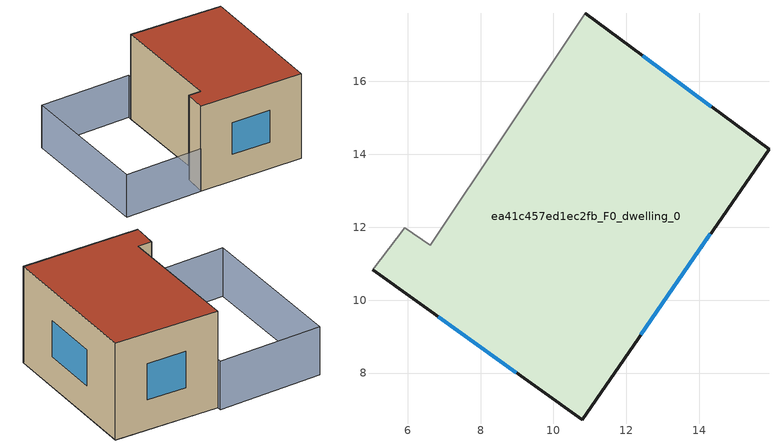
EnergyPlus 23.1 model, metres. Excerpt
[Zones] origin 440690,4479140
ea41c457ed1ec2fb_F0_dwelling_0
 floor ground (EU_floor_Construction): 10.79,6.72 15.91,14.14 10.87,17.87 6.62,11.51 5.93,11.99 5.04,10.83 z0
 wall outside (EU_wall_Construction): 10.87,17.87 15.91,14.14 10.79,6.72 5.04,10.83 z0:6
 wall adiabatic (EU_wall_Construction): 5.04,10.83 5.93,11.99 6.62,11.51 10.87,17.87 z0:6
 window (EU_Window_Construction): 12.45,16.7 14.34,15.31 / 14.31,11.82 12.39,9.05 / 8.98,8.01 6.84,9.54 z1.88:4.12
 roof outside (EU_roof_Construction): 15.91,14.14 10.79,6.72 5.04,10.83 5.93,11.99 6.62,11.51 10.87,17.87 z6
shading: 0.62,13.79 5.81,21.53 / 5.81,21.53 11,18.05 / 11,18.05 5.82,10.31 / 5.82,10.31 0.62,13.79 z0:3
[Building]
EU S2 Campaign: North Axis=0; Terrain=City; Solar Distribution=FullExterior
[Site:Location]
Madrid: Latitude=40.5; Longitude=-3.5; Time Zone=1; Elevation=609
[SizingPeriod:WeatherFileDays]
AnnualSizingPeriod: Begin Month=1; Begin Day of Month=1; End Month=12; End Day of Month=31; Day of Week for Start Day=Monday; Use Weather File Daylight Saving Period=No; Use Weather File Rain and Snow Indicators=No
[MATERIAL]
EU_InternalMass_Material: Roughness=MediumRough; Thickness=0.1; Conductivity=1; Density=1800; Specific Heat=900; Thermal Absorptance=0.9; Solar Absorptance=0.7; Visible Absorptance=0.7
[MATERIAL:NOMASS] Roughness=MediumRough; Thermal Absorptance=0.9; Solar Absorptance=0.7; Visible Absorptance=0.7
Name | Thermal Resistance
EU_wall_NoMass | 0.461255
EU_roof_NoMass | 0.289352
EU_floor_NoMass | 0.631313
[WINDOWMATERIAL:SIMPLEGLAZINGSYSTEM]
EU_Window_SimpleGlazing: UFactor=3.792; Solar Heat Gain Coefficient=0.85; Visible Transmittance=0.85
[CONSTRUCTION]
EU_wall_Construction: EU_wall_NoMass
EU_roof_Construction: EU_roof_NoMass
EU_floor_Construction: EU_floor_NoMass
EU_InternalMass_Construction: EU_InternalMass_Material
EU_Window_Construction: EU_Window_SimpleGlazing
[ZONE]
ea41c457ed1ec2fb_F0_dwelling_0: Type=1; Multiplier=1; Ceiling Height=autocalculate; Volume=344.974; Floor Area=autocalculate; Part of Total Floor Area=Yes
[INTERNALMASS]
ea41c457ed1ec2fb_F0_dwelling_0_EU_InternalMass: Construction=EU_InternalMass_Construction; Zone or ZoneList=ea41c457ed1ec2fb_F0_dwelling_0; Surface Area=57.4955
[OTHEREQUIPMENT]
EU_Step8_InternalGain_ea41c457ed1ec2fb_F0_dwelling_0_f000: Fuel Type=Electricity; Zone or ZoneList or Space or SpaceList=ea41c457ed1ec2fb_F0_dwelling_0; Schedule=EU_Step8_GainSchedule_ea41c457ed1ec2fb_F0_dwelling_0_f000; Design Level Calculation Method=Watts/Area; Power per Zone Floor Area=1; Fraction Latent=0; Fraction Radiant=0; Fraction Lost=0; Carbon Dioxide Generation Rate=0; EndUse Subcategory=EU_Step8_InternalGains
[ZONEVENTILATION:DESIGNFLOWRATE]
EU_ConstantAir_ea41c457ed1ec2fb_F0_dwelling_0: Zone or ZoneList or Space or SpaceList=ea41c457ed1ec2fb_F0_dwelling_0; Schedule=EU_AlwaysOn; Design Flow Rate Calculation Method=AirChanges/Hour; Air Changes per Hour=0.64; Ventilation Type=Natural; Fan Pressure Rise=0; Fan Total Efficiency=1; Constant Term Coefficient=1; Temperature Term Coefficient=0; Velocity Term Coefficient=0; Velocity Squared Term Coefficient=0; Minimum Indoor Temperature=-100; Maximum Indoor Temperature=100; Delta Temperature=-100; Minimum Outdoor Temperature=-100; Maximum Outdoor Temperature=100; Maximum Wind Speed=40
[HVACTEMPLATE:THERMOSTAT]
EU_HeatOnly_ea41c457ed1ec2fb_F0_dwelling_0: Constant Heating Setpoint=20; Constant Cooling Setpoint=50
[HVACTEMPLATE:ZONE:IDEALLOADSAIRSYSTEM]
ea41c457ed1ec2fb_F0_dwelling_0: Template Thermostat=EU_HeatOnly_ea41c457ed1ec2fb_F0_dwelling_0; System Availability Schedule=EU_AlwaysOn; Maximum Heating Supply Air Temperature=50; Minimum Cooling Supply Air Temperature=13; Maximum Heating Supply Air Humidity Ratio=0.0156; Minimum Cooling Supply Air Humidity Ratio=0.0077; Heating Limit=NoLimit; Cooling Limit=NoLimit; Heating Availability Schedule=EU_AlwaysOn; Cooling Availability Schedule=EU_CoolingOff; Dehumidification Control Type=ConstantSensibleHeatRatio; Cooling Sensible Heat Ratio=0.7; Dehumidification Setpoint=60; Humidification Control Type=None; Humidification Setpoint=30; Outdoor Air Method=None; Outdoor Air Flow Rate per Person=0.00944; Outdoor Air Flow Rate per Zone Floor Area=0; Outdoor Air Flow Rate per Zone=0; Demand Controlled Ventilation Type=None; Outdoor Air Economizer Type=NoEconomizer; Heat Recovery Type=None; Sensible Heat Recovery Effectiveness=0.7; Latent Heat Recovery Effectiveness=0.65
[SIZING:ZONE]
ea41c457ed1ec2fb_F0_dwelling_0: Zone Cooling Design Supply Air Temperature Input Method=SupplyAirTemperature; Zone Cooling Design Supply Air Temperature=13; Zone Heating Design Supply Air Temperature Input Method=SupplyAirTemperature; Zone Heating Design Supply Air Temperature=50; Zone Cooling Design Supply Air Humidity Ratio=0.008; Zone Heating Design Supply Air Humidity Ratio=0.008; Cooling Design Air Flow Method=DesignDay; Cooling Design Air Flow Rate=0; Cooling Minimum Air Flow per Zone Floor Area=0.000762; Cooling Minimum Air Flow=0; Cooling Minimum Air Flow Fraction=0.2; Heating Design Air Flow Method=DesignDay; Heating Design Air Flow Rate=0; Heating Maximum Air Flow per Zone Floor Area=0.002032; Heating Maximum Air Flow=0.141576; Heating Maximum Air Flow Fraction=0.3; Account for Dedicated Outdoor Air System=No; Dedicated Outdoor Air System Control Strategy=NeutralSupplyAir; Dedicated Outdoor Air Low Setpoint Temperature for Design=autosize; Dedicated Outdoor Air High Setpoint Temperature for Design=autosize; Zone Load Sizing Method=Sensible Load Only No Latent Load; Zone Latent Cooling Design Supply Air Humidity Ratio Input Method=HumidityRatioDifference; Zone Cooling Design Supply Air Humidity Ratio Difference=0.005; Zone Latent Heating Design Supply Air Humidity Ratio Input Method=HumidityRatioDifference; Zone Humidification Design Supply Air Humidity Ratio Difference=0.005
[SCHEDULE:CONSTANT]
Name | Hourly Value
EU_AlwaysOn | 1
EU_CoolingOff | 0
[SCHEDULE:FILE]
EU_Step8_GainSchedule_ea41c457ed1ec2fb_F0_dwelling_0_f000: File=../../schedules/ea41c457ed1ec2fb/ea41c457ed1ec2fb_F0_dwelling_0_f000_gain.csv; Column Number=1; Rows to Skip at Top=0; Number of Hours of Data=8760; Column Separator=Comma; Interpolate to Timestep=No; Minutes per Item=60; Adjust Schedule for Daylight Savings=Yes
